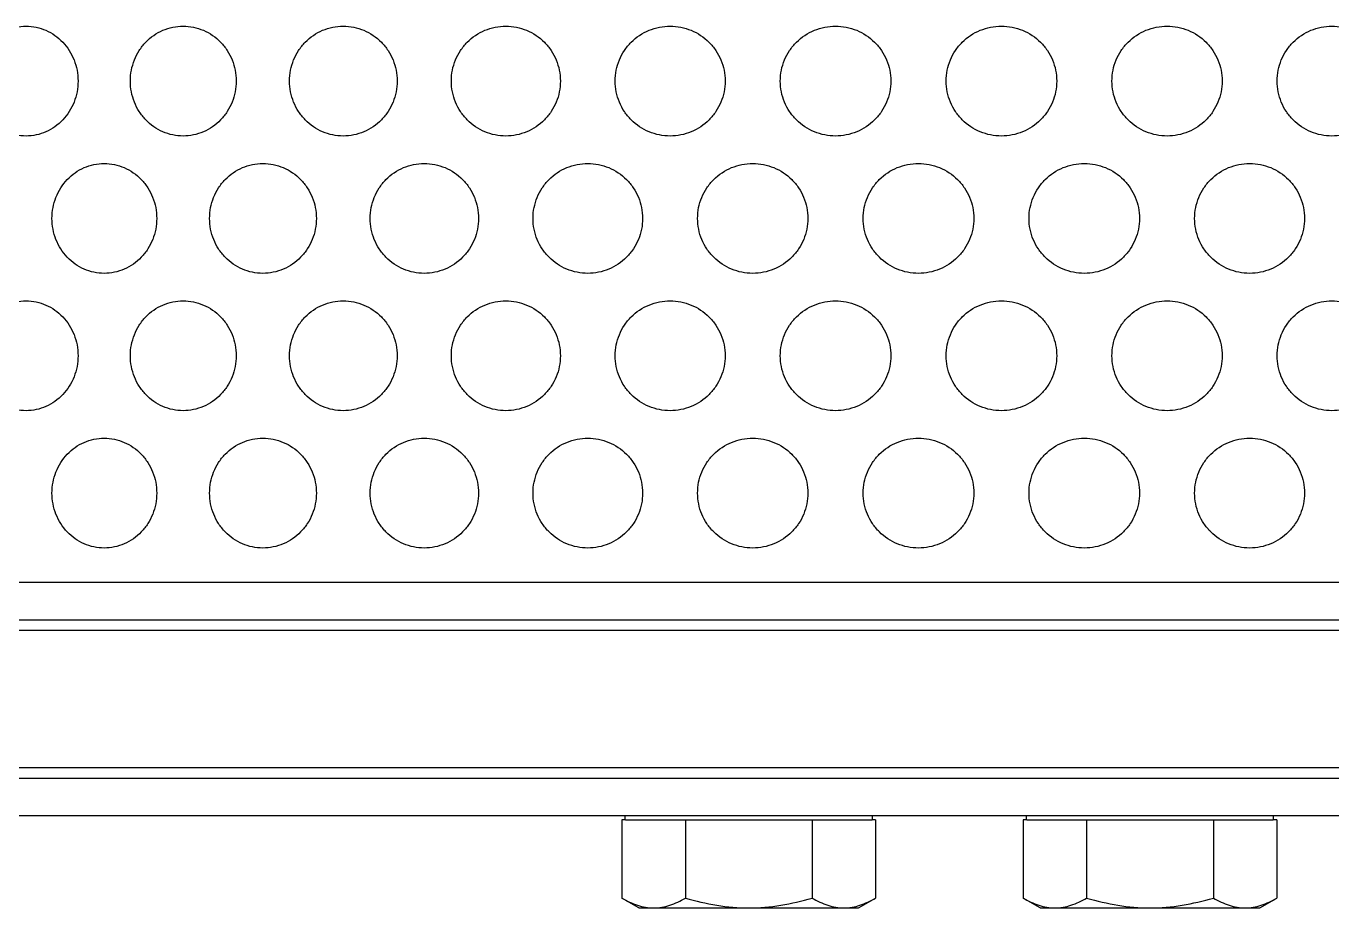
# Model space of a CAD drawing. Header units: millimetres. Extents: x 324 to 7054, y -67 to 2159.
# Drawn here: x 667.3 to 762.4, y 208.8 to 273 of the extents above; entities that cross this region are included whole.
import ezdxf

# ---------------------------------------------------------------- set-up
doc = ezdxf.new("R2010")
doc.units = ezdxf.units.MM
doc.header["$LTSCALE"] = 153.67
doc.layers.get('0').update_dxf_attribs({"linetype": 'CONTINUOUS'})
doc.layers.add('00_BUW_DATUM', color=7, linetype='CONTINUOUS')
doc.layers.add('02___PRT_ALL_AXES', color=7, linetype='CONTINUOUS')

msp = doc.modelspace()

# ---------------------------------------------------------------- linework, layer by layer
at = {"linetype": 'Continuous'}
for p, q in [((710.92059, 215.2), (710.66298, 215.2)), ((715.02933, 215.2), (715.79119, 215.2)), ((724.01086, 215.2), (724.77132, 215.2)), ((729.13819, 215.2), (728.88051, 215.2)), ((740.14699, 215.2), (739.88933, 215.2)), ((744.256, 215.2), (745.01701, 215.2)), ((753.23666, 215.2), (753.99799, 215.2)), ((758.36454, 215.2), (758.1069, 215.2))]:
    msp.add_line(p, q, dxfattribs=at)
at = {"layer": '00_BUW_DATUM', "linetype": 'Continuous'}
for p, q in [((710.66298, 215.2), (710.66298, 209.51453)), ((710.90059, 215.2), (710.90059, 215.50824)), ((710.92059, 215.2), (715.02933, 215.2)), ((715.28178, 215.2), (715.28178, 209.51453)), ((715.79119, 215.2), (724.01086, 215.2)), ((724.51939, 215.2), (724.51939, 209.51453)), ((724.77132, 215.2), (728.88051, 215.2)), ((728.90058, 215.2), (728.90058, 215.50824)), ((729.13819, 215.2), (729.13819, 209.51453)), ((739.88933, 215.2), (739.88933, 209.51453)), ((740.12694, 215.2), (740.12694, 215.50824)), ((740.14699, 215.2), (744.256, 215.2)), ((744.50813, 215.2), (744.50813, 209.51453)), ((745.01701, 215.2), (753.23666, 215.2)), ((753.74574, 215.2), (753.74574, 209.51453)), ((753.99799, 215.2), (758.1069, 215.2)), ((758.12694, 215.2), (758.12694, 215.50824)), ((758.36454, 215.2), (758.36454, 209.51453)), ((711.90059, 208.8), (710.66298, 209.51453)), ((727.90059, 208.8), (729.13819, 209.51453)), ((741.12694, 208.8), (739.88933, 209.51453)), ((757.12694, 208.8), (758.36454, 209.51453)), ((711.90059, 208.8), (727.90059, 208.8)), ((741.12694, 208.8), (757.12694, 208.8))]:
    msp.add_line(p, q, dxfattribs=at)
for points, knots in [([(710.66298, 209.51453), (711.02549, 209.30523), (711.7622, 208.94762), (712.57805, 208.8), (712.97238, 208.8)], [0, 0, 0, 0, 0.51492302, 1, 1, 1, 1]), ([(712.97238, 208.8), (713.36671, 208.8), (714.18255, 208.94762), (714.91926, 209.30523), (715.28178, 209.51453)], [0, 0, 0, 0, 0.48506885, 1, 1, 1, 1]), ([(715.28178, 209.51453), (716.03222, 209.2979), (717.55574, 208.9364), (719.1198, 208.8), (719.90059, 208.8)], [0, 0, 0, 0, 0.50009581, 1, 1, 1, 1]), ([(719.90059, 208.8), (720.68136, 208.8), (722.24542, 208.9364), (723.76894, 209.29789), (724.51939, 209.51453)], [0, 0, 0, 0, 0.49989557, 1, 1, 1, 1]), ([(724.51939, 209.51453), (724.8819, 209.30523), (725.61861, 208.94762), (726.43446, 208.8), (726.82879, 208.8)], [0, 0, 0, 0, 0.51492302, 1, 1, 1, 1]), ([(726.82879, 208.8), (727.22311, 208.8), (728.03896, 208.94762), (728.77567, 209.30523), (729.13819, 209.51453)], [0, 0, 0, 0, 0.48506885, 1, 1, 1, 1]), ([(739.88933, 209.51453), (740.25185, 209.30523), (740.98855, 208.94762), (741.8044, 208.8), (742.19873, 208.8)], [0, 0, 0, 0, 0.51492302, 1, 1, 1, 1]), ([(742.19873, 208.8), (742.59306, 208.8), (743.4089, 208.94762), (744.14562, 209.30523), (744.50813, 209.51453)], [0, 0, 0, 0, 0.48506885, 1, 1, 1, 1]), ([(744.50813, 209.51453), (745.25857, 209.2979), (746.78209, 208.9364), (748.34615, 208.8), (749.12694, 208.8)], [0, 0, 0, 0, 0.50009581, 1, 1, 1, 1]), ([(749.12694, 208.8), (749.90771, 208.8), (751.47177, 208.9364), (752.99529, 209.29789), (753.74574, 209.51453)], [0, 0, 0, 0, 0.49989557, 1, 1, 1, 1]), ([(753.74574, 209.51453), (754.10825, 209.30523), (754.84496, 208.94762), (755.66081, 208.8), (756.05514, 208.8)], [0, 0, 0, 0, 0.51492302, 1, 1, 1, 1]), ([(756.05514, 208.8), (756.44947, 208.8), (757.26531, 208.94762), (758.00202, 209.30523), (758.36454, 209.51453)], [0, 0, 0, 0, 0.48506885, 1, 1, 1, 1])]:
    msp.add_open_spline(points, degree=3, knots=knots, dxfattribs=at)
at = {"layer": '02___PRT_ALL_AXES', "linetype": 'Continuous'}
for p, q in [((926.76986, 232.49176), (540.5752, 232.49176)), ((935.58959, 229.75897), (531.63665, 229.75897)), ((936.89175, 229), (529.01376, 229)), ((934.08209, 219), (529.01376, 219)), ((531.63665, 218.24103), (935.74636, 218.24103)), ((926.47439, 215.50824), (540.5752, 215.50824))]:
    msp.add_line(p, q, dxfattribs=at)
for points in [[(663.50236, 269), (663.50268, 269.26583), (663.55117, 269.78945), (663.76682, 270.54514), (664.11254, 271.23528), (664.73639, 272.04859), (665.77615, 272.7909), (667.25844, 273.10456), (668.74164, 272.79082), (669.7902, 272.05038), (670.42187, 271.2386), (670.77357, 270.54817), (670.99347, 269.79095), (671.04293, 269.2663), (671.04325, 269)], [(674.8569, 269), (674.85723, 269.26583), (674.90685, 269.78945), (675.12752, 270.54514), (675.48125, 271.23528), (676.11944, 272.04859), (677.18279, 272.7909), (678.69785, 273.10456), (680.2129, 272.79082), (681.28337, 272.05038), (681.92806, 271.2386), (682.28694, 270.54817), (682.51132, 269.79095), (682.56178, 269.2663), (682.56211, 269)], [(686.45024, 269), (686.45058, 269.26583), (686.50113, 269.78945), (686.72594, 270.54514), (687.08626, 271.23528), (687.73624, 272.04859), (688.81893, 272.7909), (690.36069, 273.10456), (691.90152, 272.79082), (692.98962, 272.05038), (693.64474, 271.2386), (694.00938, 270.54817), (694.23732, 269.79095), (694.28859, 269.2663), (694.28892, 269)], [(698.23598, 269), (698.23632, 269.26583), (698.2876, 269.78945), (698.51565, 270.54514), (698.88112, 271.23528), (699.54029, 272.04859), (700.63797, 272.7909), (702.20027, 273.10456), (703.76072, 272.79082), (704.86209, 272.05038), (705.52502, 271.2386), (705.89395, 270.54817), (706.12455, 269.79095), (706.17641, 269.2663), (706.17675, 269)], [(710.16693, 269), (710.16728, 269.26583), (710.21908, 269.78945), (710.44945, 270.54514), (710.81861, 271.23528), (711.48432, 272.04859), (712.59262, 272.7909), (714.16919, 273.10456), (715.74301, 272.79082), (716.85325, 272.05038), (717.52134, 271.2386), (717.89308, 270.54817), (718.12542, 269.79095), (718.17766, 269.2663), (718.17801, 269)], [(722.19534, 269), (722.19569, 269.26583), (722.24781, 269.78945), (722.47958, 270.54514), (722.85094, 271.23528), (723.52055, 272.04859), (724.63502, 272.7909), (726.21955, 273.10456), (727.80044, 272.79082), (728.9151, 272.05038), (729.58567, 271.2386), (729.95874, 270.54817), (730.19189, 269.79095), (730.24431, 269.2663), (730.24465, 269)], [(734.27305, 269), (734.2734, 269.26583), (734.32564, 269.78945), (734.55788, 270.54514), (734.92997, 271.23528), (735.60077, 272.04859), (736.71695, 272.7909), (738.30311, 273.10456), (739.88475, 272.79082), (740.99937, 272.05038), (741.66973, 271.2386), (742.04264, 270.54817), (742.27565, 269.79095), (742.32805, 269.2663), (742.32839, 269)], [(746.35174, 269), (746.35208, 269.26583), (746.40422, 269.78945), (746.63601, 270.54514), (747.00733, 271.23528), (747.67665, 272.04859), (748.79007, 272.7909), (750.37151, 273.10456), (751.94755, 272.79082), (753.05767, 272.05038), (753.72515, 271.2386), (754.09639, 270.54817), (754.32835, 269.79095), (754.3805, 269.2663), (754.38084, 269)], [(758.38303, 269), (758.38338, 269.26583), (758.4352, 269.78945), (758.66561, 270.54514), (759.03467, 271.23528), (759.69984, 272.04859), (760.80605, 272.7909), (762.37642, 273.10456), (763.94057, 272.79082), (765.04174, 272.05038), (765.70366, 271.2386), (766.07177, 270.54817), (766.30173, 269.79095), (766.35343, 269.2663), (766.35377, 269)], [(671.04325, 269), (671.04293, 268.73417), (670.99365, 268.21055), (670.77466, 267.45486), (670.42399, 266.76472), (669.79232, 265.95141), (668.7428, 265.2091), (667.25562, 264.89544), (665.77731, 265.20918), (664.73849, 265.94962), (664.11464, 266.7614), (663.76789, 267.45183), (663.55135, 268.20905), (663.50268, 268.7337), (663.50236, 269)], [(682.56211, 269), (682.56177, 268.73417), (682.5115, 268.21055), (682.28806, 267.45486), (681.93023, 266.76472), (681.28554, 265.95141), (680.21409, 265.2091), (678.69498, 264.89544), (677.18398, 265.20918), (676.12159, 265.94962), (675.4834, 266.7614), (675.12862, 267.45183), (674.90704, 268.20905), (674.85723, 268.7337), (674.8569, 269)], [(694.28892, 269), (694.28858, 268.73417), (694.23751, 268.21055), (694.01051, 267.45486), (693.64695, 266.76472), (692.99183, 265.95141), (691.90273, 265.2091), (690.35776, 264.89544), (688.82014, 265.20918), (687.73843, 265.94962), (687.08844, 266.7614), (686.72706, 267.45183), (686.50132, 268.20905), (686.45057, 268.7337), (686.45024, 269)], [(706.17675, 269), (706.1764, 268.73417), (706.12474, 268.21055), (705.89509, 267.45486), (705.52725, 266.76472), (704.86432, 265.95141), (703.76194, 265.2091), (702.1973, 264.89544), (700.6392, 265.20918), (699.5425, 265.94962), (698.88333, 266.7614), (698.51678, 267.45183), (698.28779, 268.20905), (698.23631, 268.7337), (698.23598, 269)], [(718.17801, 269), (718.17766, 268.73417), (718.12561, 268.21055), (717.89423, 267.45486), (717.52358, 266.76472), (716.8555, 265.95141), (715.74425, 265.2091), (714.1662, 264.89544), (712.59386, 265.20918), (711.48656, 265.94962), (710.82084, 266.7614), (710.4506, 267.45183), (710.21928, 268.20905), (710.16727, 268.7337), (710.16693, 269)], [(730.24465, 269), (730.2443, 268.73417), (730.19208, 268.21055), (729.9599, 267.45486), (729.58793, 266.76472), (728.91736, 265.95141), (727.80168, 265.2091), (726.21655, 264.89544), (724.63626, 265.20918), (723.5228, 265.94962), (722.8532, 266.7614), (722.48074, 267.45183), (722.248, 268.20905), (722.19568, 268.7337), (722.19534, 269)], [(742.32839, 269), (742.32804, 268.73417), (742.27585, 268.21055), (742.04379, 267.45486), (741.67199, 266.76472), (741.00162, 265.95141), (739.88599, 265.2091), (738.30011, 264.89544), (736.7182, 265.20918), (735.60303, 265.94962), (734.93222, 266.7614), (734.55904, 267.45183), (734.32583, 268.20905), (734.2734, 268.7337), (734.27305, 269)], [(754.38084, 269), (754.3805, 268.73417), (754.32854, 268.21055), (754.09755, 267.45486), (753.72739, 266.76472), (753.05991, 265.95141), (751.94879, 265.2091), (750.36851, 264.89544), (748.79131, 265.20918), (747.6789, 265.94962), (747.00958, 266.7614), (746.63716, 267.45183), (746.40441, 268.20905), (746.35208, 268.7337), (746.35174, 269)], [(766.35377, 269), (766.35343, 268.73417), (766.30192, 268.21055), (766.07291, 267.45486), (765.70589, 266.76472), (765.04397, 265.95141), (763.9418, 265.2091), (762.37345, 264.89544), (760.80728, 265.20918), (759.70207, 265.94962), (759.03691, 266.7614), (758.66676, 267.45183), (758.4354, 268.20905), (758.38337, 268.7337), (758.38303, 269)], [(669.14691, 259), (669.14724, 259.26583), (669.19632, 259.78945), (669.41459, 260.54514), (669.76449, 261.23528), (670.39583, 262.04859), (671.44791, 262.7909), (672.94733, 263.10456), (674.4472, 262.79082), (675.50725, 262.05038), (676.14575, 261.2386), (676.50122, 260.54817), (676.72347, 259.79095), (676.77346, 259.2663), (676.77378, 259)], [(680.6266, 259), (680.62694, 259.26583), (680.67705, 259.78945), (680.8999, 260.54514), (681.2571, 261.23528), (681.90151, 262.04859), (682.97506, 262.7909), (684.50424, 263.10456), (686.03295, 262.79082), (687.11278, 262.05038), (687.763, 261.2386), (688.12494, 260.54817), (688.35122, 259.79095), (688.40211, 259.2663), (688.40244, 259)], [(692.32199, 259), (692.32234, 259.26583), (692.37328, 259.78945), (692.59981, 260.54514), (692.96289, 261.23528), (693.6178, 262.04859), (694.70853, 262.7909), (696.26133, 263.10456), (697.81275, 262.79082), (698.90804, 262.05038), (699.56739, 261.2386), (699.93436, 260.54817), (700.16375, 259.79095), (700.21533, 259.2663), (700.21567, 259)], [(704.18628, 259), (704.18662, 259.26583), (704.23819, 259.78945), (704.46751, 260.54514), (704.83501, 261.23528), (705.49778, 262.04859), (706.60133, 262.7909), (708.17154, 263.10456), (709.73946, 262.79082), (710.84583, 262.05038), (711.51166, 261.2386), (711.88219, 260.54817), (712.11378, 259.79095), (712.16585, 259.2663), (712.16619, 259)], [(716.17195, 259), (716.1723, 259.26583), (716.22429, 259.78945), (716.45548, 260.54514), (716.82592, 261.23528), (717.49392, 262.04859), (718.60586, 262.7909), (720.1872, 263.10456), (721.76535, 262.79082), (722.87835, 262.05038), (723.54801, 261.2386), (723.92061, 260.54817), (724.15347, 259.79095), (724.20583, 259.2663), (724.20617, 259)], [(728.23105, 259), (728.2314, 259.26583), (728.28361, 259.78945), (728.51573, 260.54514), (728.88764, 261.23528), (729.55818, 262.04859), (730.67406, 262.7909), (732.2602, 263.10456), (733.84226, 262.79082), (734.95746, 262.05038), (735.62826, 261.2386), (736.00143, 260.54817), (736.23463, 259.79095), (736.28707, 259.2663), (736.28741, 259)], [(740.3153, 259), (740.31565, 259.26583), (740.36786, 259.78945), (740.59999, 260.54514), (740.97188, 261.23528), (741.64228, 262.04859), (742.75764, 262.7909), (744.34223, 263.10456), (745.92186, 262.79082), (747.03478, 262.05038), (747.70404, 261.2386), (748.0763, 260.54817), (748.30891, 259.79095), (748.3612, 259.2663), (748.36155, 259)], [(752.37632, 259), (752.37667, 259.26583), (752.42868, 259.78945), (752.65989, 260.54514), (753.03027, 261.23528), (753.69785, 262.04859), (754.80822, 262.7909), (756.38491, 263.10456), (757.9558, 262.79082), (759.06199, 262.05038), (759.72703, 261.2386), (760.09688, 260.54817), (760.32796, 259.79095), (760.37991, 259.2663), (760.38025, 259)], [(676.77378, 259), (676.77345, 258.73417), (676.72366, 258.21055), (676.50233, 257.45486), (676.1479, 256.76472), (675.5094, 255.95141), (674.44838, 255.2091), (672.94449, 254.89544), (671.44908, 255.20918), (670.39795, 255.94962), (669.76661, 256.7614), (669.41568, 257.45183), (669.1965, 258.20905), (669.14724, 258.7337), (669.14691, 259)], [(688.40244, 259), (688.4021, 258.73417), (688.35141, 258.21055), (688.12607, 257.45486), (687.76519, 256.76472), (687.11496, 255.95141), (686.03414, 255.2091), (684.50134, 254.89544), (682.97626, 255.20918), (681.90368, 255.94962), (681.25927, 256.7614), (680.90101, 257.45183), (680.67723, 258.20905), (680.62693, 258.7337), (680.6266, 259)], [(700.21567, 259), (700.21533, 258.73417), (700.16394, 258.21055), (699.9355, 257.45486), (699.56961, 256.76472), (698.91025, 255.95141), (697.81397, 255.2091), (696.25839, 254.89544), (694.70975, 255.20918), (693.62, 255.94962), (692.96509, 256.7614), (692.60094, 257.45183), (692.37347, 258.20905), (692.32233, 258.7337), (692.32199, 259)], [(712.16619, 259), (712.16585, 258.73417), (712.11397, 258.21055), (711.88334, 257.45486), (711.5139, 256.76472), (710.84806, 255.95141), (709.74069, 255.2091), (708.16857, 254.89544), (706.60256, 255.20918), (705.50001, 255.94962), (704.83724, 256.7614), (704.46865, 257.45183), (704.23838, 258.20905), (704.18661, 258.7337), (704.18628, 259)], [(724.20617, 259), (724.20582, 258.73417), (724.15366, 258.21055), (723.92177, 257.45486), (723.55027, 256.76472), (722.8806, 255.95141), (721.76659, 255.2091), (720.1842, 254.89544), (718.60709, 255.20918), (717.49616, 255.94962), (716.82817, 256.7614), (716.45663, 257.45183), (716.22449, 258.20905), (716.17229, 258.7337), (716.17195, 259)], [(736.28741, 259), (736.28706, 258.73417), (736.23483, 258.21055), (736.00259, 257.45486), (735.63052, 256.76472), (734.95971, 255.95141), (733.8435, 255.2091), (732.2572, 254.89544), (730.67531, 255.20918), (729.56044, 255.94962), (728.8899, 256.7614), (728.51689, 257.45183), (728.2838, 258.20905), (728.23139, 258.7337), (728.23105, 259)], [(748.36155, 259), (748.3612, 258.73417), (748.3091, 258.21055), (748.07746, 257.45486), (747.70629, 256.76472), (747.03703, 255.95141), (745.9231, 255.2091), (744.33923, 254.89544), (742.75888, 255.20918), (741.64454, 255.94962), (740.97413, 256.7614), (740.60115, 257.45183), (740.36805, 258.20905), (740.31564, 258.7337), (740.3153, 259)], [(760.38025, 259), (760.37991, 258.73417), (760.32815, 258.21055), (760.09803, 257.45486), (759.72926, 256.76472), (759.06423, 255.95141), (757.95703, 255.2091), (756.38192, 254.89544), (754.80945, 255.20918), (753.70009, 255.94962), (753.03251, 256.7614), (752.66104, 257.45183), (752.42887, 258.20905), (752.37666, 258.7337), (752.37632, 259)], [(663.50236, 249), (663.50268, 249.26583), (663.55117, 249.78945), (663.76682, 250.54514), (664.11254, 251.23528), (664.73639, 252.04859), (665.77615, 252.7909), (667.25844, 253.10456), (668.74164, 252.79082), (669.7902, 252.05038), (670.42187, 251.2386), (670.77357, 250.54817), (670.99347, 249.79095), (671.04293, 249.2663), (671.04325, 249)], [(674.8569, 249), (674.85723, 249.26583), (674.90685, 249.78945), (675.12752, 250.54514), (675.48125, 251.23528), (676.11944, 252.04859), (677.18279, 252.7909), (678.69785, 253.10456), (680.2129, 252.79082), (681.28337, 252.05038), (681.92806, 251.2386), (682.28694, 250.54817), (682.51132, 249.79095), (682.56178, 249.2663), (682.56211, 249)], [(686.45024, 249), (686.45058, 249.26583), (686.50113, 249.78945), (686.72594, 250.54514), (687.08626, 251.23528), (687.73624, 252.04859), (688.81893, 252.7909), (690.36069, 253.10456), (691.90152, 252.79082), (692.98962, 252.05038), (693.64474, 251.2386), (694.00938, 250.54817), (694.23732, 249.79095), (694.28859, 249.2663), (694.28892, 249)], [(698.23598, 249), (698.23632, 249.26583), (698.2876, 249.78945), (698.51565, 250.54514), (698.88112, 251.23528), (699.54029, 252.04859), (700.63797, 252.7909), (702.20027, 253.10456), (703.76072, 252.79082), (704.86209, 252.05038), (705.52502, 251.2386), (705.89395, 250.54817), (706.12455, 249.79095), (706.17641, 249.2663), (706.17675, 249)], [(710.16693, 249), (710.16728, 249.26583), (710.21908, 249.78945), (710.44945, 250.54514), (710.81861, 251.23528), (711.48432, 252.04859), (712.59262, 252.7909), (714.16919, 253.10456), (715.74301, 252.79082), (716.85325, 252.05038), (717.52134, 251.2386), (717.89308, 250.54817), (718.12542, 249.79095), (718.17766, 249.2663), (718.17801, 249)], [(722.19534, 249), (722.19569, 249.26583), (722.24781, 249.78945), (722.47958, 250.54514), (722.85094, 251.23528), (723.52055, 252.04859), (724.63502, 252.7909), (726.21955, 253.10456), (727.80044, 252.79082), (728.9151, 252.05038), (729.58567, 251.2386), (729.95874, 250.54817), (730.19189, 249.79095), (730.24431, 249.2663), (730.24465, 249)], [(734.27305, 249), (734.2734, 249.26583), (734.32564, 249.78945), (734.55788, 250.54514), (734.92997, 251.23528), (735.60077, 252.04859), (736.71695, 252.7909), (738.30311, 253.10456), (739.88475, 252.79082), (740.99937, 252.05038), (741.66973, 251.2386), (742.04264, 250.54817), (742.27565, 249.79095), (742.32805, 249.2663), (742.32839, 249)], [(746.35174, 249), (746.35208, 249.26583), (746.40422, 249.78945), (746.63601, 250.54514), (747.00733, 251.23528), (747.67665, 252.04859), (748.79007, 252.7909), (750.37151, 253.10456), (751.94755, 252.79082), (753.05767, 252.05038), (753.72515, 251.2386), (754.09639, 250.54817), (754.32835, 249.79095), (754.3805, 249.2663), (754.38084, 249)], [(758.38303, 249), (758.38338, 249.26583), (758.4352, 249.78945), (758.66561, 250.54514), (759.03467, 251.23528), (759.69984, 252.04859), (760.80605, 252.7909), (762.37642, 253.10456), (763.94057, 252.79082), (765.04174, 252.05038), (765.70366, 251.2386), (766.07177, 250.54817), (766.30173, 249.79095), (766.35343, 249.2663), (766.35377, 249)], [(671.04325, 249), (671.04293, 248.73417), (670.99365, 248.21055), (670.77466, 247.45486), (670.42399, 246.76472), (669.79232, 245.95141), (668.7428, 245.2091), (667.25562, 244.89544), (665.77731, 245.20918), (664.73849, 245.94962), (664.11464, 246.7614), (663.76789, 247.45183), (663.55135, 248.20905), (663.50268, 248.7337), (663.50236, 249)], [(682.56211, 249), (682.56177, 248.73417), (682.5115, 248.21055), (682.28806, 247.45486), (681.93023, 246.76472), (681.28554, 245.95141), (680.21409, 245.2091), (678.69498, 244.89544), (677.18398, 245.20918), (676.12159, 245.94962), (675.4834, 246.7614), (675.12862, 247.45183), (674.90704, 248.20905), (674.85723, 248.7337), (674.8569, 249)], [(694.28892, 249), (694.28858, 248.73417), (694.23751, 248.21055), (694.01051, 247.45486), (693.64695, 246.76472), (692.99183, 245.95141), (691.90273, 245.2091), (690.35776, 244.89544), (688.82014, 245.20918), (687.73843, 245.94962), (687.08844, 246.7614), (686.72706, 247.45183), (686.50132, 248.20905), (686.45057, 248.7337), (686.45024, 249)], [(706.17675, 249), (706.1764, 248.73417), (706.12474, 248.21055), (705.89509, 247.45486), (705.52725, 246.76472), (704.86432, 245.95141), (703.76194, 245.2091), (702.1973, 244.89544), (700.6392, 245.20918), (699.5425, 245.94962), (698.88333, 246.7614), (698.51678, 247.45183), (698.28779, 248.20905), (698.23631, 248.7337), (698.23598, 249)], [(718.17801, 249), (718.17766, 248.73417), (718.12561, 248.21055), (717.89423, 247.45486), (717.52358, 246.76472), (716.8555, 245.95141), (715.74425, 245.2091), (714.1662, 244.89544), (712.59386, 245.20918), (711.48656, 245.94962), (710.82084, 246.7614), (710.4506, 247.45183), (710.21928, 248.20905), (710.16727, 248.7337), (710.16693, 249)], [(730.24465, 249), (730.2443, 248.73417), (730.19208, 248.21055), (729.9599, 247.45486), (729.58793, 246.76472), (728.91736, 245.95141), (727.80168, 245.2091), (726.21655, 244.89544), (724.63626, 245.20918), (723.5228, 245.94962), (722.8532, 246.7614), (722.48074, 247.45183), (722.248, 248.20905), (722.19568, 248.7337), (722.19534, 249)], [(742.32839, 249), (742.32804, 248.73417), (742.27585, 248.21055), (742.04379, 247.45486), (741.67199, 246.76472), (741.00162, 245.95141), (739.88599, 245.2091), (738.30011, 244.89544), (736.7182, 245.20918), (735.60303, 245.94962), (734.93222, 246.7614), (734.55904, 247.45183), (734.32583, 248.20905), (734.2734, 248.7337), (734.27305, 249)], [(754.38084, 249), (754.3805, 248.73417), (754.32854, 248.21055), (754.09755, 247.45486), (753.72739, 246.76472), (753.05991, 245.95141), (751.94879, 245.2091), (750.36851, 244.89544), (748.79131, 245.20918), (747.6789, 245.94962), (747.00958, 246.7614), (746.63716, 247.45183), (746.40441, 248.20905), (746.35208, 248.7337), (746.35174, 249)], [(766.35377, 249), (766.35343, 248.73417), (766.30192, 248.21055), (766.07291, 247.45486), (765.70589, 246.76472), (765.04397, 245.95141), (763.9418, 245.2091), (762.37345, 244.89544), (760.80728, 245.20918), (759.70207, 245.94962), (759.03691, 246.7614), (758.66676, 247.45183), (758.4354, 248.20905), (758.38337, 248.7337), (758.38303, 249)], [(669.14691, 239), (669.14724, 239.26583), (669.19632, 239.78945), (669.41459, 240.54514), (669.76449, 241.23528), (670.39583, 242.04859), (671.44791, 242.7909), (672.94733, 243.10456), (674.4472, 242.79082), (675.50725, 242.05038), (676.14575, 241.2386), (676.50122, 240.54817), (676.72347, 239.79095), (676.77346, 239.2663), (676.77378, 239)], [(680.6266, 239), (680.62694, 239.26583), (680.67705, 239.78945), (680.8999, 240.54514), (681.2571, 241.23528), (681.90151, 242.04859), (682.97506, 242.7909), (684.50424, 243.10456), (686.03295, 242.79082), (687.11278, 242.05038), (687.763, 241.2386), (688.12494, 240.54817), (688.35122, 239.79095), (688.40211, 239.2663), (688.40244, 239)], [(692.32199, 239), (692.32234, 239.26583), (692.37328, 239.78945), (692.59981, 240.54514), (692.96289, 241.23528), (693.6178, 242.04859), (694.70853, 242.7909), (696.26133, 243.10456), (697.81275, 242.79082), (698.90804, 242.05038), (699.56739, 241.2386), (699.93436, 240.54817), (700.16375, 239.79095), (700.21533, 239.2663), (700.21567, 239)], [(704.18628, 239), (704.18662, 239.26583), (704.23819, 239.78945), (704.46751, 240.54514), (704.83501, 241.23528), (705.49778, 242.04859), (706.60133, 242.7909), (708.17154, 243.10456), (709.73946, 242.79082), (710.84583, 242.05038), (711.51166, 241.2386), (711.88219, 240.54817), (712.11378, 239.79095), (712.16585, 239.2663), (712.16619, 239)], [(716.17195, 239), (716.1723, 239.26583), (716.22429, 239.78945), (716.45548, 240.54514), (716.82592, 241.23528), (717.49392, 242.04859), (718.60586, 242.7909), (720.1872, 243.10456), (721.76535, 242.79082), (722.87835, 242.05038), (723.54801, 241.2386), (723.92061, 240.54817), (724.15347, 239.79095), (724.20583, 239.2663), (724.20617, 239)], [(728.23105, 239), (728.2314, 239.26583), (728.28361, 239.78945), (728.51573, 240.54514), (728.88764, 241.23528), (729.55818, 242.04859), (730.67406, 242.7909), (732.2602, 243.10456), (733.84226, 242.79082), (734.95746, 242.05038), (735.62826, 241.2386), (736.00143, 240.54817), (736.23463, 239.79095), (736.28707, 239.2663), (736.28741, 239)], [(740.3153, 239), (740.31565, 239.26583), (740.36786, 239.78945), (740.59999, 240.54514), (740.97188, 241.23528), (741.64228, 242.04859), (742.75764, 242.7909), (744.34223, 243.10456), (745.92186, 242.79082), (747.03478, 242.05038), (747.70404, 241.2386), (748.0763, 240.54817), (748.30891, 239.79095), (748.3612, 239.2663), (748.36155, 239)], [(752.37632, 239), (752.37667, 239.26583), (752.42868, 239.78945), (752.65989, 240.54514), (753.03027, 241.23528), (753.69785, 242.04859), (754.80822, 242.7909), (756.38491, 243.10456), (757.9558, 242.79082), (759.06199, 242.05038), (759.72703, 241.2386), (760.09688, 240.54817), (760.32796, 239.79095), (760.37991, 239.2663), (760.38025, 239)], [(676.77378, 239), (676.77345, 238.73417), (676.72366, 238.21055), (676.50233, 237.45486), (676.1479, 236.76472), (675.5094, 235.95141), (674.44838, 235.2091), (672.94449, 234.89544), (671.44908, 235.20918), (670.39795, 235.94962), (669.76661, 236.7614), (669.41568, 237.45183), (669.1965, 238.20905), (669.14724, 238.7337), (669.14691, 239)], [(688.40244, 239), (688.4021, 238.73417), (688.35141, 238.21055), (688.12607, 237.45486), (687.76519, 236.76472), (687.11496, 235.95141), (686.03414, 235.2091), (684.50134, 234.89544), (682.97626, 235.20918), (681.90368, 235.94962), (681.25927, 236.7614), (680.90101, 237.45183), (680.67723, 238.20905), (680.62693, 238.7337), (680.6266, 239)], [(700.21567, 239), (700.21533, 238.73417), (700.16394, 238.21055), (699.9355, 237.45486), (699.56961, 236.76472), (698.91025, 235.95141), (697.81397, 235.2091), (696.25839, 234.89544), (694.70975, 235.20918), (693.62, 235.94962), (692.96509, 236.7614), (692.60094, 237.45183), (692.37347, 238.20905), (692.32233, 238.7337), (692.32199, 239)], [(712.16619, 239), (712.16585, 238.73417), (712.11397, 238.21055), (711.88334, 237.45486), (711.5139, 236.76472), (710.84806, 235.95141), (709.74069, 235.2091), (708.16857, 234.89544), (706.60256, 235.20918), (705.50001, 235.94962), (704.83724, 236.7614), (704.46865, 237.45183), (704.23838, 238.20905), (704.18661, 238.7337), (704.18628, 239)], [(724.20617, 239), (724.20582, 238.73417), (724.15366, 238.21055), (723.92177, 237.45486), (723.55027, 236.76472), (722.8806, 235.95141), (721.76659, 235.2091), (720.1842, 234.89544), (718.60709, 235.20918), (717.49616, 235.94962), (716.82817, 236.7614), (716.45663, 237.45183), (716.22449, 238.20905), (716.17229, 238.7337), (716.17195, 239)], [(736.28741, 239), (736.28706, 238.73417), (736.23483, 238.21055), (736.00259, 237.45486), (735.63052, 236.76472), (734.95971, 235.95141), (733.8435, 235.2091), (732.2572, 234.89544), (730.67531, 235.20918), (729.56044, 235.94962), (728.8899, 236.7614), (728.51689, 237.45183), (728.2838, 238.20905), (728.23139, 238.7337), (728.23105, 239)], [(748.36155, 239), (748.3612, 238.73417), (748.3091, 238.21055), (748.07746, 237.45486), (747.70629, 236.76472), (747.03703, 235.95141), (745.9231, 235.2091), (744.33923, 234.89544), (742.75888, 235.20918), (741.64454, 235.94962), (740.97413, 236.7614), (740.60115, 237.45183), (740.36805, 238.20905), (740.31564, 238.7337), (740.3153, 239)], [(760.38025, 239), (760.37991, 238.73417), (760.32815, 238.21055), (760.09803, 237.45486), (759.72926, 236.76472), (759.06423, 235.95141), (757.95703, 235.2091), (756.38192, 234.89544), (754.80945, 235.20918), (753.70009, 235.94962), (753.03251, 236.7614), (752.66104, 237.45183), (752.42887, 238.20905), (752.37666, 238.7337), (752.37632, 239)]]:
    msp.add_open_spline(points, degree=3, knots=[0, 0, 0, 0, 0.0625, 0.125, 0.1875, 0.25, 0.375, 0.5, 0.625, 0.75, 0.8125, 0.875, 0.9375, 1, 1, 1, 1], dxfattribs=at)

doc.saveas('drawing.dxf')
